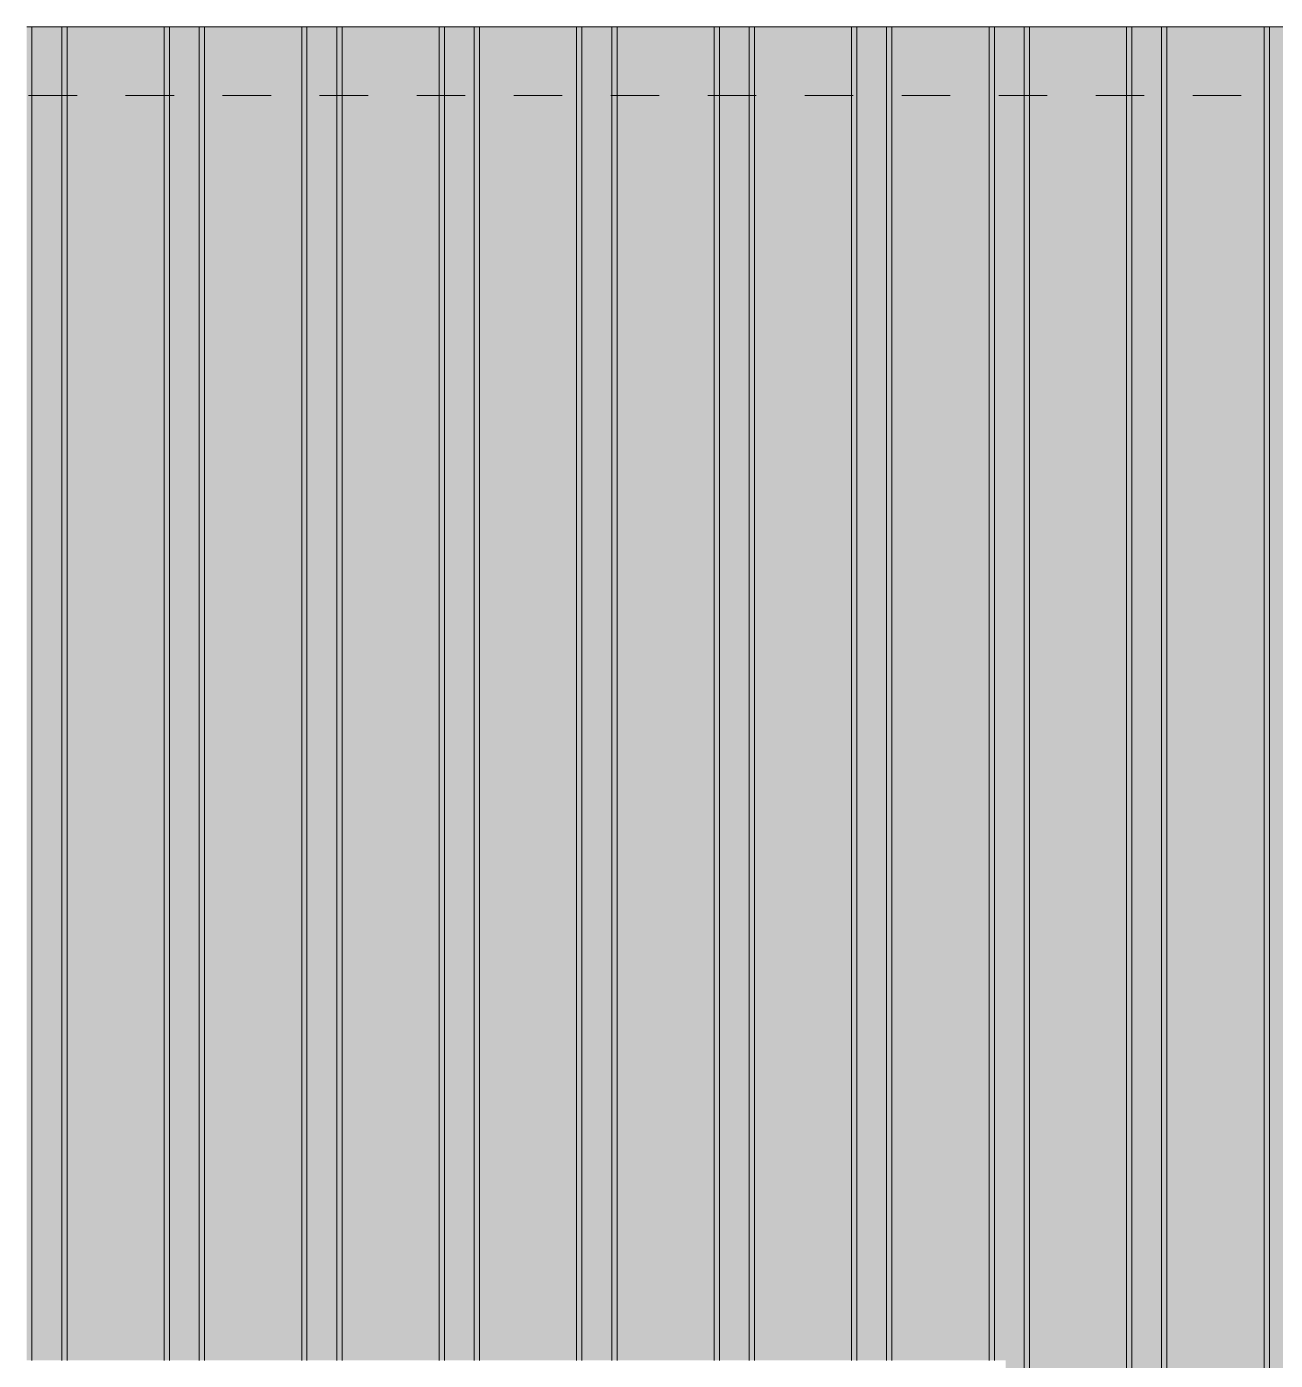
# Model space of a CAD drawing. Header units: millimetres. Extents: x 365175 to 2667127, y -330297 to -162108.
# Drawn here: x 1686993 to 1690625, y -318977 to -315097 of the extents above; entities that cross this region are included whole.
import ezdxf

# ---------------------------------------------------------------- set-up
doc = ezdxf.new("R2010")
doc.units = ezdxf.units.MM
doc.header["$MEASUREMENT"] = 0
doc.linetypes.add('Dashed', pattern=[282.222223, 141.111112, -141.111112])

# ---------------------------------------------------------------- blocks, each defined once
blk = doc.blocks.new('Élément de coupe_61_1', base_point=(1275690.6, -327096.8))
at = {"linetype": 'Continuous', "lineweight": 0, "true_color": 0x000000}
for points in [[(1686992.5, -315096.8), (1686992.5, -318977.5), (1687007.9, -318977.5), (1687007.9, -315096.8)], [(1686992.5, -315096.8), (1686992.5, -318977.5), (1687007.9, -318977.5), (1687007.9, -315096.8)], [(1687007.9, -315096.8), (1687007.9, -318977.5), (1687094.4, -318977.5), (1687094.4, -315096.8)], [(1687094.4, -315096.8), (1687094.4, -318977.5), (1687109.9, -318977.5), (1687109.9, -315096.8)], [(1687109.9, -315096.8), (1687109.9, -318977.5), (1687299.7, -318977.5), (1687392.5, -318977.5), (1687392.5, -315096.8)], [(1687388.3, -318977.5), (1687392.5, -318977.5), (1687392.5, -315096.8), (1687388.3, -315131)], [(1687392.5, -315096.8), (1687392.5, -318977.5), (1687407.9, -318977.5), (1687407.9, -315096.8)], [(1687392.5, -315096.8), (1687392.5, -318977.5), (1687407.9, -318977.5), (1687407.9, -315096.8)], [(1687407.9, -315096.8), (1687407.9, -318977.5), (1687494.4, -318977.5), (1687494.4, -315096.8)], [(1687494.4, -315096.8), (1687494.4, -318977.5), (1687509.9, -318977.5), (1687509.9, -315096.8)], [(1687509.9, -315096.8), (1687509.9, -318977.5), (1687699.7, -318977.5), (1687792.5, -318977.5), (1687792.5, -315096.8)], [(1687788.3, -318977.5), (1687792.5, -318977.5), (1687792.5, -315096.8), (1687788.3, -315131)], [(1687792.5, -315096.8), (1687792.5, -318977.5), (1687807.9, -318977.5), (1687807.9, -315096.8)], [(1687792.5, -315096.8), (1687792.5, -318977.5), (1687807.9, -318977.5), (1687807.9, -315096.8)], [(1687807.9, -315096.8), (1687807.9, -318977.5), (1687894.4, -318977.5), (1687894.4, -315096.8)], [(1687894.4, -315096.8), (1687894.4, -318977.5), (1687909.9, -318977.5), (1687909.9, -315096.8)], [(1687909.9, -315096.8), (1687909.9, -318977.5), (1688099.7, -318977.5), (1688192.5, -318977.5), (1688192.5, -315096.8)], [(1688188.3, -318977.5), (1688192.5, -318977.5), (1688192.5, -315096.8), (1688188.3, -315131)], [(1688192.5, -315096.8), (1688192.5, -318977.5), (1688207.9, -318977.5), (1688207.9, -315096.8)], [(1688192.5, -315096.8), (1688192.5, -318977.5), (1688207.9, -318977.5), (1688207.9, -315096.8)], [(1688207.9, -315096.8), (1688207.9, -318977.5), (1688294.4, -318977.5), (1688294.4, -315096.8)], [(1688294.4, -315096.8), (1688294.4, -318977.5), (1688309.9, -318977.5), (1688309.9, -315096.8)], [(1688309.9, -315096.8), (1688309.9, -318977.5), (1688499.7, -318977.5), (1688592.5, -318977.5), (1688592.5, -315096.8)], [(1688588.3, -318977.5), (1688592.5, -318977.5), (1688592.5, -315096.8), (1688588.3, -315131)], [(1688592.5, -315096.8), (1688592.5, -318977.5), (1688607.9, -318977.5), (1688607.9, -315096.8)], [(1688592.5, -315096.8), (1688592.5, -318977.5), (1688607.9, -318977.5), (1688607.9, -315096.8)], [(1688607.9, -315096.8), (1688607.9, -318977.5), (1688694.4, -318977.5), (1688694.4, -315096.8)], [(1688694.4, -315096.8), (1688694.4, -318977.5), (1688709.9, -318977.5), (1688709.9, -315096.8)], [(1688709.9, -315096.8), (1688709.9, -318977.5), (1688899.7, -318977.5), (1688992.5, -318977.5), (1688992.5, -315096.8)], [(1688988.3, -318977.5), (1688992.5, -318977.5), (1688992.5, -315096.8), (1688988.3, -315131)], [(1688992.5, -315096.8), (1688992.5, -318977.5), (1689007.9, -318977.5), (1689007.9, -315096.8)], [(1688992.5, -315096.8), (1688992.5, -318977.5), (1689007.9, -318977.5), (1689007.9, -315096.8)], [(1689007.9, -315096.8), (1689007.9, -318977.5), (1689094.4, -318977.5), (1689094.4, -315096.8)], [(1689094.4, -315096.8), (1689094.4, -318977.5), (1689109.9, -318977.5), (1689109.9, -315096.8)], [(1689109.9, -315096.8), (1689109.9, -318977.5), (1689299.7, -318977.5), (1689392.5, -318977.5), (1689392.5, -315096.8)], [(1689388.3, -318977.5), (1689392.5, -318977.5), (1689392.5, -315096.8), (1689388.3, -315131)], [(1689392.5, -315096.8), (1689392.5, -318977.5), (1689407.9, -318977.5), (1689407.9, -315096.8)], [(1689392.5, -315096.8), (1689392.5, -318977.5), (1689407.9, -318977.5), (1689407.9, -315096.8)], [(1689407.9, -315096.8), (1689407.9, -318977.5), (1689494.4, -318977.5), (1689494.4, -315096.8)], [(1689494.4, -315096.8), (1689494.4, -318977.5), (1689509.9, -318977.5), (1689509.9, -315096.8)], [(1689792.5, -315096.8), (1689509.9, -315096.8), (1689509.9, -318977.5), (1689699.7, -318977.5), (1689792.5, -318977.5)], [(1689788.3, -318977.5), (1689792.5, -318977.5), (1689792.5, -315096.8), (1689788.3, -315131)], [(1689792.5, -315096.8), (1689792.5, -318977.5), (1689807.9, -318977.5), (1689807.9, -315096.8)], [(1689792.5, -315096.8), (1689792.5, -318977.5), (1689807.9, -318977.5), (1689807.9, -315096.8)], [(1689894.4, -315096.8), (1689807.9, -315096.8), (1689807.9, -318977.5), (1689841, -318977.5), (1689841, -319096.8), (1689893.2, -319096.8), (1689894.4, -319096.8)], [(1689894.4, -319096.8), (1689903.2, -319096.8), (1689903.2, -322071.8), (1689909.9, -322071.8), (1689909.9, -315096.8), (1689894.4, -315096.8)], [(1689909.9, -315096.8), (1689909.9, -322071.8), (1690015.2, -322071.8), (1690015.2, -322096.8), (1690192.5, -322096.8), (1690192.5, -315096.8)], [(1690188.3, -315131), (1690188.3, -322096.8), (1690192.5, -322096.8), (1690192.5, -315096.8)], [(1690207.9, -322096.8), (1690207.9, -315096.8), (1690192.5, -315096.8), (1690192.5, -322096.8)], [(1690207.9, -322096.8), (1690207.9, -315096.8), (1690192.5, -315096.8), (1690192.5, -322096.8)], [(1690294.4, -322096.8), (1690294.4, -315096.8), (1690207.9, -315096.8), (1690207.9, -322096.8)], [(1690309.9, -322096.8), (1690309.9, -315096.8), (1690294.4, -315096.8), (1690294.4, -322096.8)], [(1690592.5, -322096.8), (1690592.5, -315096.8), (1690309.9, -315096.8), (1690309.9, -322096.8)], [(1690592.5, -315096.8), (1690588.3, -315131), (1690588.3, -322096.8), (1690592.5, -322096.8)], [(1690607.9, -322096.8), (1690607.9, -315096.8), (1690592.5, -315096.8), (1690592.5, -322096.8)], [(1690607.9, -322096.8), (1690607.9, -315096.8), (1690592.5, -315096.8), (1690592.5, -322096.8)], [(1690694.4, -322096.8), (1690694.4, -315096.8), (1690607.9, -315096.8), (1690607.9, -322096.8)]]:
    blk.add_hatch(color=18, dxfattribs=at).paths.add_polyline_path(points)
at = {"color": 7, "linetype": 'Continuous', "lineweight": 5}
for p, q in [((1686992.5, -315096.8), (1687007.9, -315096.8)), ((1687007.9, -318977.5), (1687007.9, -315096.8)), ((1687007.9, -315096.8), (1687094.4, -315096.8)), ((1687094.4, -318977.5), (1687094.4, -315096.8)), ((1687094.4, -315096.8), (1687109.9, -315096.8)), ((1687109.9, -318977.5), (1687109.9, -315096.8)), ((1687109.9, -315096.8), (1687392.5, -315096.8)), ((1687392.5, -318977.5), (1687392.5, -315096.8)), ((1687392.5, -315096.8), (1687407.9, -315096.8)), ((1687407.9, -318977.5), (1687407.9, -315096.8)), ((1687407.9, -315096.8), (1687494.4, -315096.8)), ((1687494.4, -318977.5), (1687494.4, -315096.8)), ((1687494.4, -315096.8), (1687509.9, -315096.8)), ((1687509.9, -318977.5), (1687509.9, -315096.8)), ((1687509.9, -315096.8), (1687792.5, -315096.8)), ((1687792.5, -318977.5), (1687792.5, -315096.8)), ((1687792.5, -315096.8), (1687807.9, -315096.8)), ((1687807.9, -318977.5), (1687807.9, -315096.8)), ((1687807.9, -315096.8), (1687894.4, -315096.8)), ((1687894.4, -318977.5), (1687894.4, -315096.8)), ((1687894.4, -315096.8), (1687909.9, -315096.8)), ((1687909.9, -318977.5), (1687909.9, -315096.8)), ((1687909.9, -315096.8), (1688192.5, -315096.8)), ((1688192.5, -318977.5), (1688192.5, -315096.8)), ((1688192.5, -315096.8), (1688207.9, -315096.8)), ((1688207.9, -318977.5), (1688207.9, -315096.8)), ((1688207.9, -315096.8), (1688294.4, -315096.8)), ((1688294.4, -318977.5), (1688294.4, -315096.8)), ((1688294.4, -315096.8), (1688309.9, -315096.8)), ((1688309.9, -318977.5), (1688309.9, -315096.8)), ((1688309.9, -315096.8), (1688592.5, -315096.8)), ((1688592.5, -318977.5), (1688592.5, -315096.8)), ((1688592.5, -315096.8), (1688607.9, -315096.8)), ((1688607.9, -318977.5), (1688607.9, -315096.8)), ((1688607.9, -315096.8), (1688694.4, -315096.8)), ((1688694.4, -318977.5), (1688694.4, -315096.8)), ((1688694.4, -315096.8), (1688709.9, -315096.8)), ((1688709.9, -318977.5), (1688709.9, -315096.8)), ((1688709.9, -315096.8), (1688992.5, -315096.8)), ((1688992.5, -318977.5), (1688992.5, -315096.8)), ((1688992.5, -315096.8), (1689007.9, -315096.8)), ((1689007.9, -318977.5), (1689007.9, -315096.8)), ((1689007.9, -315096.8), (1689094.4, -315096.8)), ((1689094.4, -318977.5), (1689094.4, -315096.8)), ((1689094.4, -315096.8), (1689109.9, -315096.8)), ((1689109.9, -318977.5), (1689109.9, -315096.8)), ((1689109.9, -315096.8), (1689392.5, -315096.8)), ((1689392.5, -318977.5), (1689392.5, -315096.8)), ((1689392.5, -315096.8), (1689407.9, -315096.8)), ((1689407.9, -318977.5), (1689407.9, -315096.8)), ((1689407.9, -315096.8), (1689494.4, -315096.8)), ((1689494.4, -318977.5), (1689494.4, -315096.8)), ((1689494.4, -315096.8), (1689509.9, -315096.8)), ((1689509.9, -318977.5), (1689509.9, -315096.8)), ((1689509.9, -315096.8), (1689792.5, -315096.8)), ((1689792.5, -318977.5), (1689792.5, -315096.8)), ((1689792.5, -315096.8), (1689807.9, -315096.8)), ((1689807.9, -318977.5), (1689807.9, -315096.8)), ((1689807.9, -315096.8), (1689894.4, -315096.8)), ((1689894.4, -319096.8), (1689894.4, -315096.8)), ((1689894.4, -315096.8), (1689909.9, -315096.8)), ((1689909.9, -322071.8), (1689909.9, -315096.8)), ((1689909.9, -315096.8), (1690192.5, -315096.8)), ((1690192.5, -322096.8), (1690192.5, -315096.8)), ((1690192.5, -315096.8), (1690207.9, -315096.8)), ((1690207.9, -322096.8), (1690207.9, -315096.8)), ((1690207.9, -315096.8), (1690294.4, -315096.8)), ((1690294.4, -322096.8), (1690294.4, -315096.8)), ((1690294.4, -315096.8), (1690309.9, -315096.8)), ((1690309.9, -322096.8), (1690309.9, -315096.8)), ((1690309.9, -315096.8), (1690592.5, -315096.8)), ((1690592.5, -322096.8), (1690592.5, -315096.8)), ((1690592.5, -315096.8), (1690607.9, -315096.8)), ((1690607.9, -322096.8), (1690607.9, -315096.8)), ((1690607.9, -315096.8), (1690694.4, -315096.8))]:
    blk.add_line(p, q, dxfattribs=at)

msp = doc.modelspace()

# ---------------------------------------------------------------- linework, layer by layer
at = {"color": 12, "linetype": 'Dashed', "lineweight": 5, "true_color": 0xcc0000}
for p, q in [((1680224.879, -315096.824), (1714248.249, -315096.824)), ((1680224.879, -315296.824), (1714248.249, -315296.824))]:
    msp.add_line(p, q, dxfattribs=at)

# ---------------------------------------------------------------- block references
at = {"lineweight": 0}
msp.add_blockref('Élément de coupe_61_1', (1275690.645, -327096.824), dxfattribs=at)

doc.saveas('drawing.dxf')
